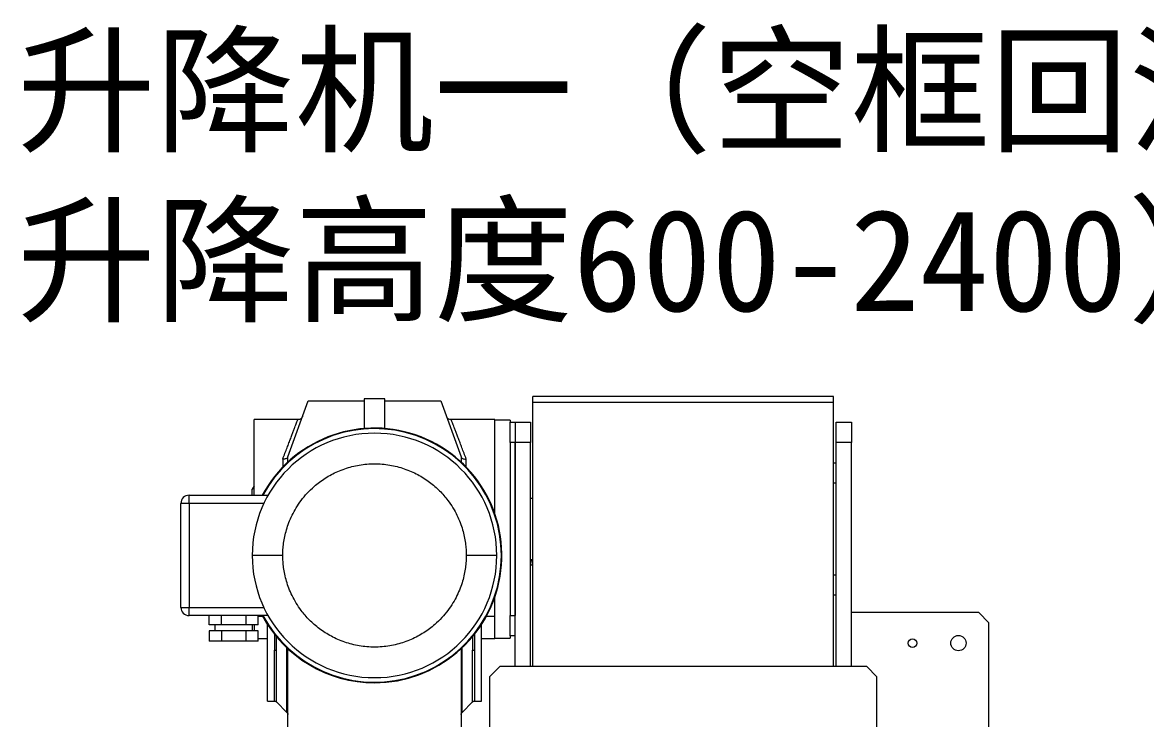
# Model space of a CAD drawing. Header units: millimetres. Extents: x -7602 to 9818, y -387 to 3388.
# Drawn here: x 5979 to 7081, y 2704 to 3388 of the extents above; entities that cross this region are included whole.
import ezdxf

# ---------------------------------------------------------------- set-up
doc = ezdxf.new("R2010")
doc.units = ezdxf.units.MM
doc.layers.add('shebei', color=7, linetype='Continuous', lineweight=15)
doc.styles.get("Standard").update_dxf_attribs({"font": 'arial.ttf'})

# ---------------------------------------------------------------- blocks, each defined once
blk = doc.blocks.new('tryhytr')
at = {"color": 7, "linetype": 'Continuous', "lineweight": 15}
for p, q in [((103052.7, 66521.5, 194.1), (103052.7, 66142.5, 194.1)), ((103162.7, 66495.5, 194.1), (103162.7, 66195.5, 194.1)), ((103542.7, 66195.5, 194.1), (103542.7, 66495.5, 194.1)), ((103570.7, 66168.1, 194.1), (103570.7, 66260.5, 194.1)), ((103740.7, 66260.5, 194.1), (103740.7, 66168.1, 194.1)), ((103569.8, 66230.5, 194.1), (103559.6, 66220.3, 194.1)), ((103751.8, 66220.3, 194.1), (103741.6, 66230.5, 194.1)), ((103557.4, 66219.4, 194.1), (103550.7, 66219.4, 194.1)), ((103550.7, 66219.4, 194.1), (103550.7, 66144.2, 194.1)), ((103760.7, 66219.4, 194.1), (103753.9, 66219.4, 194.1)), ((103760.7, 66219.4, 194.1), (103760.7, 66144.2, 194.1)), ((103162.7, 66195.5, 194.1), (103172.7, 66185.5, 194.1)), ((103532.7, 66185.5, 194.1), (103542.7, 66195.5, 194.1)), ((103172.7, 66185.5, 194.1), (103532.7, 66185.5, 194.1)), ((103187.7, 66185.5, 194.1), (103187.7, 65965.5, 194.1)), ((103202.7, 66185.5, 194.1), (103202.7, 65965.5, 194.1)), ((103205.2, 66185.5, 194.1), (103205.2, 65926.2, 194.1)), ((103500.2, 66185.5, 194.1), (103500.2, 65926.2, 194.1)), ((103502.7, 66185.5, 194.1), (103502.7, 65965.5, 194.1)), ((103517.7, 66185.5, 194.1), (103517.7, 65965.5, 194.1)), ((103550.7, 66158, 194.1), (103537.7, 66158, 194.1)), ((103537.7, 66158, 194.1), (103537.7, 66157.5, 194.1)), ((103769.9, 66158, 194.1), (103760.7, 66158, 194.1)), ((103769.9, 66160.5, 194.1), (103769.9, 66150.5, 194.1)), ((103769.9, 66160.5, 194.1), (103781.9, 66160.5, 194.1)), ((103781.9, 66150.5, 194.1), (103781.9, 66160.5, 194.1)), ((103781.9, 66160.5, 194.1), (103805.9, 66160.5, 194.1)), ((103805.9, 66150.5, 194.1), (103805.9, 66160.5, 194.1)), ((103805.9, 66160.5, 194.1), (103817.9, 66160.5, 194.1)), ((103817.9, 66150.5, 194.1), (103817.9, 66160.5, 194.1)), ((103517.7, 66155.5, 194.1), (103522.7, 66155.5, 194.1)), ((103537.7, 66157.5, 194.1), (103522.7, 66157.5, 194.1)), ((103522.7, 66155.5, 194.1), (103522.7, 66157.5, 194.1)), ((103522.7, 66155.5, 194.1), (103522.7, 66135.5, 194.1)), ((103537.7, 66157.5, 194.1), (103537.7, 66136.4, 194.1)), ((103769.9, 66150.5, 194.1), (103781.9, 66150.5, 194.1)), ((103773.7, 66144.5, 194.1), (103773.7, 66150.5, 194.1)), ((103775.4, 66150.5, 194.1), (103775.4, 66144.5, 194.1)), ((103781.9, 66150.5, 194.1), (103805.9, 66150.5, 194.1)), ((103805.9, 66150.5, 194.1), (103817.9, 66150.5, 194.1)), ((103812.4, 66144.5, 194.1), (103812.4, 66150.5, 194.1)), ((103052.7, 66142.5, 194.1), (103062.7, 66132.5, 194.1)), ((103537.7, 66136.4, 194.1), (103537.7, 66117.7, 194.1)), ((103537.7, 66136.4, 194.1), (103546, 66136.4, 194.1)), ((103765.3, 66136.4, 194.1), (103769.9, 66136.4, 194.1)), ((103769.9, 66144.5, 194.1), (103769.9, 66135.5, 194.1)), ((103769.9, 66144.5, 194.1), (103781.9, 66144.5, 194.1)), ((103781.9, 66135.5, 194.1), (103781.9, 66144.5, 194.1)), ((103781.9, 66144.5, 194.1), (103805.9, 66144.5, 194.1)), ((103805.9, 66144.5, 194.1), (103805.9, 66135.5, 194.1)), ((103805.9, 66144.5, 194.1), (103817.9, 66144.5, 194.1)), ((103817.9, 66144.5, 194.1), (103817.9, 66135.5, 194.1)), ((103062.7, 66132.5, 194.1), (103187.7, 66132.5, 194.1)), ((103522.7, 66135.5, 194.1), (103517.7, 66135.5, 194.1)), ((103517.7, 65965.5, 194.1), (103517.7, 66135.5, 194.1)), ((103522.7, 65965.5, 194.1), (103522.7, 66135.5, 194.1)), ((103760.1, 66135.5, 194.1), (103837.7, 66135.5, 194.1)), ((103837.7, 66135.5, 194.1), (103837.7, 66127.5, 194.1)), ((103837.7, 66025.3, 194.1), (103837.7, 66127.5, 194.1)), ((103845.7, 66127.5, 194.1), (103837.7, 66127.5, 194.1)), ((103845.7, 66127.5, 194.1), (103845.7, 66025.3, 194.1)), ((103202.7, 66115.5, 194.1), (103205.2, 66115.5, 194.1)), ((103502.7, 66085.5, 194.1), (103500.2, 66085.5, 194.1)), ((103502.7, 66080.5, 194.1), (103500.2, 66080.5, 194.1)), ((103537.7, 66035.2, 194.1), (103537.7, 65943, 194.1)), ((103500.2, 66020.5, 194.1), (103502.7, 66020.5, 194.1)), ((103837.7, 66017.3, 194.1), (103760.1, 66017.3, 194.1)), ((103773.7, 66017.3, 194.1), (103773.7, 65943, 194.1)), ((103775.7, 66017.3, 194.1), (103775.7, 66011.5, 194.1)), ((103837.7, 66025.3, 194.1), (103845.7, 66025.3, 194.1)), ((103837.7, 66025.3, 194.1), (103837.7, 66017.3, 194.1)), ((103773.7, 66008, 194.1), (103775.7, 66011.5, 194.1)), ((103205.2, 65985.5, 194.1), (103202.7, 65985.5, 194.1)), ((103570.7, 65979.5, 194.1), (103570.7, 65984.8, 194.1)), ((103740.7, 65984.8, 194.1), (103740.7, 65979.5, 194.1)), ((103590.7, 65924.5, 194.1), (103570.7, 65979.5, 194.1)), ((103740.7, 65979.5, 194.1), (103720.7, 65924.5, 194.1)), ((103187.7, 65965.5, 194.1), (103202.7, 65965.5, 194.1)), ((103187.7, 65945.5, 194.1), (103187.7, 65965.5, 194.1)), ((103202.7, 65965.5, 194.1), (103202.7, 65945.5, 194.1)), ((103502.7, 65945.5, 194.1), (103502.7, 65965.5, 194.1)), ((103502.7, 65965.5, 194.1), (103517.7, 65965.5, 194.1)), ((103517.7, 65965.5, 194.1), (103522.7, 65965.5, 194.1)), ((103517.7, 65945.5, 194.1), (103517.7, 65965.5, 194.1)), ((103522.7, 65965.5, 194.1), (103522.7, 65945.5, 194.1)), ((103645.7, 65951.8, 194.1), (103645.7, 65922.5, 194.1)), ((103665.7, 65922.5, 194.1), (103665.7, 65951.8, 194.1)), ((103202.7, 65945.5, 194.1), (103187.7, 65945.5, 194.1)), ((103517.7, 65945.5, 194.1), (103502.7, 65945.5, 194.1)), ((103522.7, 65945.5, 194.1), (103517.7, 65945.5, 194.1)), ((103522.7, 65943.5, 194.1), (103522.7, 65945.5, 194.1)), ((103522.7, 65943.5, 194.1), (103537.7, 65943.5, 194.1)), ((103537.7, 65943, 194.1), (103580.5, 65943, 194.1)), ((103730.9, 65943, 194.1), (103773.7, 65943, 194.1)), ((103205.2, 65926.2, 194.1), (103500.2, 65926.2, 194.1)), ((103205.2, 65926.2, 194.1), (103205.2, 65920.5, 194.1)), ((103500.2, 65926.2, 194.1), (103500.2, 65920.5, 194.1)), ((103205.2, 65920.5, 194.1), (103210.9, 65920.5, 194.1)), ((103210.9, 65920.5, 194.1), (103494.4, 65920.5, 194.1)), ((103494.4, 65920.5, 194.1), (103500.2, 65920.5, 194.1)), ((103645.7, 65924.5, 194.1), (103590.7, 65924.5, 194.1)), ((103645.7, 65922.5, 194.1), (103665.7, 65922.5, 194.1)), ((103720.7, 65924.5, 194.1), (103665.7, 65924.5, 194.1))]:
    blk.add_line(p, q, dxfattribs=at)
at = {"color": 8, "linetype": 'Continuous', "lineweight": 15}
for p, q in [((103569.8, 66230.5, 194.1), (103569.8, 66167.2, 194.1)), ((103741.6, 66230.5, 194.1), (103741.6, 66167.2, 194.1)), ((103557.4, 66219.4, 194.1), (103557.4, 66169.4, 194.1)), ((103559.6, 66220.3, 194.1), (103559.6, 66169.4, 194.1)), ((103751.8, 66220.3, 194.1), (103751.8, 66169.4, 194.1)), ((103753.9, 66219.4, 194.1), (103753.9, 66169.4, 194.1)), ((103557.4, 66169.4, 194.1), (103557.4, 66153.7, 194.1)), ((103559.6, 66156.3, 194.1), (103559.6, 66169.4, 194.1)), ((103751.8, 66169.4, 194.1), (103751.8, 66156.3, 194.1)), ((103753.9, 66153.7, 194.1), (103753.9, 66169.4, 194.1)), ((103837.7, 66127.5, 194.1), (103764.3, 66127.5, 194.1)), ((103205.2, 66095.5, 194.1), (103202.7, 66095.5, 194.1)), ((103764.3, 66025.3, 194.1), (103837.7, 66025.3, 194.1)), ((103202.7, 66005.5, 194.1), (103205.2, 66005.5, 194.1)), ((103565.7, 65989.7, 194.1), (103565.7, 65981.8, 194.1)), ((103745.7, 65981.8, 194.1), (103745.7, 65989.7, 194.1))]:
    blk.add_line(p, q, dxfattribs=at)
at = {"color": 7, "linetype": 'Continuous', "lineweight": 15}
for centre, radius in [((103082.7, 66162.5, 194.1), 7.5), ((103127.7, 66162.5, 194.1), 4.25)]:
    blk.add_circle(centre, radius, dxfattribs=at)
for centre, radius, start, end in [((103655.7, 66076.4, 194.1), 125, 90, 331.8049), ((103655.7, 66076.4, 194.1), 124.5, 28.3185, 331.6815), ((103655.7, 66076.4, 194.1), 120, 0, 180), ((103655.7, 66076.4, 194.1), 125, 28.1951, 90), ((103837.7, 66127.5, 194.1), 8, 360, 90), ((103492.7, 66085.5, 194.1), 10, 330, 0), ((103655.7, 66076.4, 194.1), 120, 180, 0), ((103837.7, 66025.3, 194.1), 8, 270, 0)]:
    blk.add_arc(centre, radius, start, end, dxfattribs=at)
for points, knots in [([(103570.7, 66232.7, 194.1), (103570.6, 66232.2, 194.1), (103570.5, 66231.4, 194.1), (103570, 66230.8, 194.1), (103569.8, 66230.5, 194.1)], [0, 0, 0, 0, 0.559996, 1, 1, 1, 1]), ([(103741.6, 66230.5, 194.1), (103741.3, 66230.8, 194.1), (103740.8, 66231.5, 194.1), (103740.7, 66232.2, 194.1), (103740.7, 66232.6, 194.1)], [0, 0, 0, 0, 0.498862, 1, 1, 1, 1]), ([(103559.5, 66220.2, 194.1), (103559.4, 66220.1, 194.1), (103559.1, 66219.8, 194.1), (103558.3, 66219.5, 194.1), (103557.6, 66219.4, 194.1), (103557.1, 66219.4, 194.1)], [0, 0, 0, 0, 0.157326, 0.489969, 1, 1, 1, 1]), ([(103754.2, 66219.4, 194.1), (103754, 66219.4, 194.1), (103753.4, 66219.4, 194.1), (103752.6, 66219.7, 194.1), (103752.1, 66220.1, 194.1), (103751.9, 66220.3, 194.1)], [0, 0, 0, 0, 0.321012, 0.651875, 1, 1, 1, 1]), ([(103559.6, 66169.4, 194.1), (103559.2, 66169.4, 194.1), (103558.6, 66169.4, 194.1), (103557.8, 66169.4, 194.1), (103557.4, 66169.4, 194.1)], [0, 0, 0, 0, 0.560012, 1, 1, 1, 1]), ([(103753.9, 66169.4, 194.1), (103753.5, 66169.4, 194.1), (103752.7, 66169.4, 194.1), (103752.1, 66169.4, 194.1), (103751.8, 66169.4, 194.1)], [0, 0, 0, 0, 0.559989, 1, 1, 1, 1]), ([(103565.7, 66076.4, 194.1), (103565.7, 66078.3, 194.1), (103565.8, 66082.3, 194.1), (103566.4, 66088.5, 194.1), (103567.5, 66095, 194.1), (103569.2, 66101.8, 194.1), (103571.6, 66108.8, 194.1), (103574.7, 66116, 194.1), (103578.7, 66123.3, 194.1), (103583.7, 66130.6, 194.1), (103589.6, 66137.7, 194.1), (103595.7, 66143.7, 194.1), (103601.7, 66148.5, 194.1), (103607.3, 66152.4, 194.1), (103613.3, 66155.9, 194.1), (103619.8, 66159, 194.1), (103626.5, 66161.7, 194.1), (103633.5, 66163.7, 194.1), (103640.8, 66165.3, 194.1), (103648.2, 66166.2, 194.1), (103655.7, 66166.5, 194.1), (103663.2, 66166.2, 194.1), (103670.6, 66165.3, 194.1), (103677.8, 66163.7, 194.1), (103684.9, 66161.7, 194.1), (103691.6, 66159, 194.1), (103698, 66155.9, 194.1), (103704, 66152.4, 194.1), (103709.7, 66148.5, 194.1), (103714.8, 66144.3, 194.1), (103719.6, 66139.9, 194.1), (103723.9, 66135.3, 194.1), (103728.3, 66129.8, 194.1), (103732.6, 66123.3, 194.1), (103736.6, 66116, 194.1), (103739.8, 66108.8, 194.1), (103742.1, 66101.8, 194.1), (103743.8, 66095, 194.1), (103744.9, 66088.6, 194.1), (103745.6, 66082.4, 194.1), (103745.6, 66078.4, 194.1), (103745.7, 66076.4, 194.1)], [0, 0, 0, 0, 0.020531, 0.042383, 0.065629, 0.090341, 0.116578, 0.14439, 0.173806, 0.204832, 0.237446, 0.271587, 0.295305, 0.319459, 0.344032, 0.369338, 0.394943, 0.420825, 0.447109, 0.473505, 0.499991, 0.52648, 0.552876, 0.579158, 0.605042, 0.630646, 0.65595, 0.680525, 0.704679, 0.728396, 0.751161, 0.773423, 0.795168, 0.826194, 0.85561, 0.883422, 0.909659, 0.934371, 0.957617, 0.978808, 1, 1, 1, 1]), ([(103535.7, 66076.4, 194.1), (103535.8, 66076.4, 194.1), (103535.9, 66076.4, 194.1), (103537.2, 66076.4, 194.1), (103539.5, 66076.4, 194.1), (103542.6, 66076.4, 194.1), (103546.5, 66076.4, 194.1), (103551, 66076.4, 194.1), (103555.9, 66076.4, 194.1), (103560.8, 66076.4, 194.1), (103564.1, 66076.4, 194.1), (103565.7, 66076.4, 194.1)], [0, 0, 0, 0, 0.10404, 0.213821, 0.328082, 0.445182, 0.563215, 0.678112, 0.790177, 0.897867, 1, 1, 1, 1]), ([(103745.7, 66076.4, 194.1), (103745.6, 66074.5, 194.1), (103745.6, 66070.5, 194.1), (103744.9, 66064.3, 194.1), (103743.8, 66057.8, 194.1), (103742.1, 66051, 194.1), (103739.8, 66044, 194.1), (103736.6, 66036.8, 194.1), (103732.6, 66029.5, 194.1), (103727.7, 66022.2, 194.1), (103721.8, 66015.1, 194.1), (103715.7, 66009.2, 194.1), (103709.7, 66004.3, 194.1), (103704, 66000.4, 194.1), (103698, 65996.9, 194.1), (103691.6, 65993.8, 194.1), (103684.9, 65991.2, 194.1), (103677.8, 65989.1, 194.1), (103670.6, 65987.5, 194.1), (103663.2, 65986.6, 194.1), (103655.7, 65986.3, 194.1), (103648.2, 65986.6, 194.1), (103640.8, 65987.5, 194.1), (103633.5, 65989.1, 194.1), (103626.5, 65991.2, 194.1), (103619.8, 65993.8, 194.1), (103613.3, 65996.9, 194.1), (103607.3, 66000.4, 194.1), (103601.7, 66004.3, 194.1), (103596.5, 66008.5, 194.1), (103591.8, 66012.9, 194.1), (103587.5, 66017.5, 194.1), (103583.1, 66023, 194.1), (103578.7, 66029.5, 194.1), (103574.7, 66036.8, 194.1), (103571.6, 66044, 194.1), (103569.2, 66051, 194.1), (103567.5, 66057.8, 194.1), (103566.4, 66064.3, 194.1), (103565.8, 66070.4, 194.1), (103565.7, 66074.4, 194.1), (103565.7, 66076.4, 194.1)], [0, 0, 0, 0, 0.0205313, 0.0423827, 0.0656293, 0.0903407, 0.1165782, 0.1443899, 0.1738057, 0.2048323, 0.2374458, 0.2715872, 0.2953051, 0.3194593, 0.3440325, 0.3693385, 0.3949429, 0.4208248, 0.4471085, 0.473505, 0.4999914, 0.5264797, 0.5528761, 0.579158, 0.6050416, 0.630646, 0.6559504, 0.6805251, 0.7046794, 0.7283957, 0.7511611, 0.773423, 0.7951676, 0.8261942, 0.8556101, 0.8834218, 0.9096592, 0.9343707, 0.9576172, 0.9788082, 1, 1, 1, 1]), ([(103745.7, 66076.4, 194.1), (103747.3, 66076.4, 194.1), (103750.7, 66076.4, 194.1), (103755.7, 66076.4, 194.1), (103760.6, 66076.4, 194.1), (103765.1, 66076.4, 194.1), (103769, 66076.4, 194.1), (103772.1, 66076.4, 194.1), (103774.2, 66076.4, 194.1), (103775.5, 66076.4, 194.1), (103775.6, 66076.4, 194.1), (103775.7, 66076.4, 194.1)], [0, 0, 0, 0, 0.10404, 0.21382, 0.328082, 0.445186, 0.563214, 0.678114, 0.790179, 0.897868, 1, 1, 1, 1]), ([(103570.6, 65979.8, 194.1), (103570.4, 65980.1, 194.1), (103570, 65980.8, 194.1), (103568.8, 65981.5, 194.1), (103567.5, 65981.8, 194.1), (103566.4, 65981.8, 194.1), (103566, 65981.8, 194.1), (103565.7, 65981.8, 194.1)], [0, 0, 0, 0, 0.249943, 0.499927, 0.796037, 0.874581, 1, 1, 1, 1]), ([(103740.8, 65979.8, 194.1), (103741, 65980.1, 194.1), (103741.3, 65980.8, 194.1), (103742.5, 65981.5, 194.1), (103744, 65981.8, 194.1), (103745.1, 65981.8, 194.1), (103745.7, 65981.8, 194.1)], [0, 0, 0, 0, 0.249991, 0.500019, 0.750063, 1, 1, 1, 1]), ([(103570.7, 65979.5, 194.1), (103570.7, 65979.5, 194.1), (103570.7, 65979.5, 194.1), (103570.6, 65979.6, 194.1), (103570.6, 65979.8, 194.1), (103570.6, 65979.8, 194.1)], [0, 0, 0, 0, 0.490084, 0.895682, 1, 1, 1, 1]), ([(103740.8, 65979.8, 194.1), (103740.8, 65979.7, 194.1), (103740.7, 65979.5, 194.1), (103740.7, 65979.5, 194.1), (103740.7, 65979.5, 194.1), (103740.7, 65979.5, 194.1)], [0, 0, 0, 0, 0.4022785, 0.9322226, 1, 1, 1, 1]), ([(103580.4, 65943, 194.1), (103580.9, 65943, 194.1), (103582, 65942.9, 194.1), (103583.4, 65942.2, 194.1), (103584.5, 65941.1, 194.1), (103584.9, 65940.1, 194.1), (103585.2, 65939.7, 194.1)], [0, 0, 0, 0, 0.244224, 0.500227, 0.756105, 1, 1, 1, 1]), ([(103726.2, 65939.7, 194.1), (103726.4, 65940.1, 194.1), (103726.8, 65941.1, 194.1), (103728, 65942.2, 194.1), (103729.4, 65942.9, 194.1), (103730.4, 65943, 194.1), (103730.9, 65943, 194.1)], [0, 0, 0, 0, 0.243895, 0.499775, 0.755776, 1, 1, 1, 1])]:
    blk.add_open_spline(points, degree=3, knots=knots, dxfattribs=at)
at = {"color": 8, "linetype": 'Continuous', "lineweight": 15}
for points, knots in [([(103565.7, 65981.8, 194.1), (103566.4, 65979.9, 194.1), (103567.9, 65976, 194.1), (103569.9, 65970.8, 194.1), (103571.7, 65965.9, 194.1), (103573.4, 65961.4, 194.1), (103575, 65957.4, 194.1), (103576.3, 65953.8, 194.1), (103577.5, 65950.8, 194.1), (103578.5, 65948.2, 194.1), (103579.4, 65945.7, 194.1), (103580.1, 65943.9, 194.1), (103580.4, 65943, 194.1), (103580.4, 65943.1, 194.1), (103580.4, 65943.1, 194.1)], [0, 0, 0, 0, 0.082639, 0.164269, 0.245194, 0.327344, 0.407934, 0.487004, 0.567624, 0.647283, 0.726032, 0.845089, 0.963321, 1, 1, 1, 1]), ([(103745.7, 65981.8, 194.1), (103745, 65979.9, 194.1), (103743.5, 65976, 194.1), (103741.5, 65970.8, 194.1), (103739.6, 65965.9, 194.1), (103737.9, 65961.4, 194.1), (103736.4, 65957.4, 194.1), (103735, 65953.8, 194.1), (103733.9, 65950.8, 194.1), (103732.9, 65948.2, 194.1), (103732.1, 65946.1, 194.1), (103731.5, 65944.5, 194.1), (103731.1, 65943.5, 194.1), (103730.9, 65943, 194.1), (103731, 65943.1, 194.1), (103731, 65943.1, 194.1)], [0, 0, 0, 0, 0.082638, 0.164262, 0.24518, 0.327325, 0.407913, 0.486978, 0.567591, 0.647245, 0.725993, 0.80548, 0.884577, 0.96334, 1, 1, 1, 1])]:
    blk.add_open_spline(points, degree=3, knots=knots, dxfattribs=at)

msp = doc.modelspace()

# ---------------------------------------------------------------- block references
at = {"color": 0, "rotation": 180}
msp.add_blockref('tryhytr', (109980.469, 68940.676, 516.55), dxfattribs=at)

# ---------------------------------------------------------------- texts
at = {"layer": 'shebei', "color": 3, "insert": (5973.857, 3370.87, 0), "char_height": 100, "width": 1376.8913, "attachment_point": 1}
msp.add_mtext('{\\fSimSun|b0|i0|c134|p116;升降机一（空框回流，升降高度600-2400）}', dxfattribs=at)

doc.saveas('drawing.dxf')
